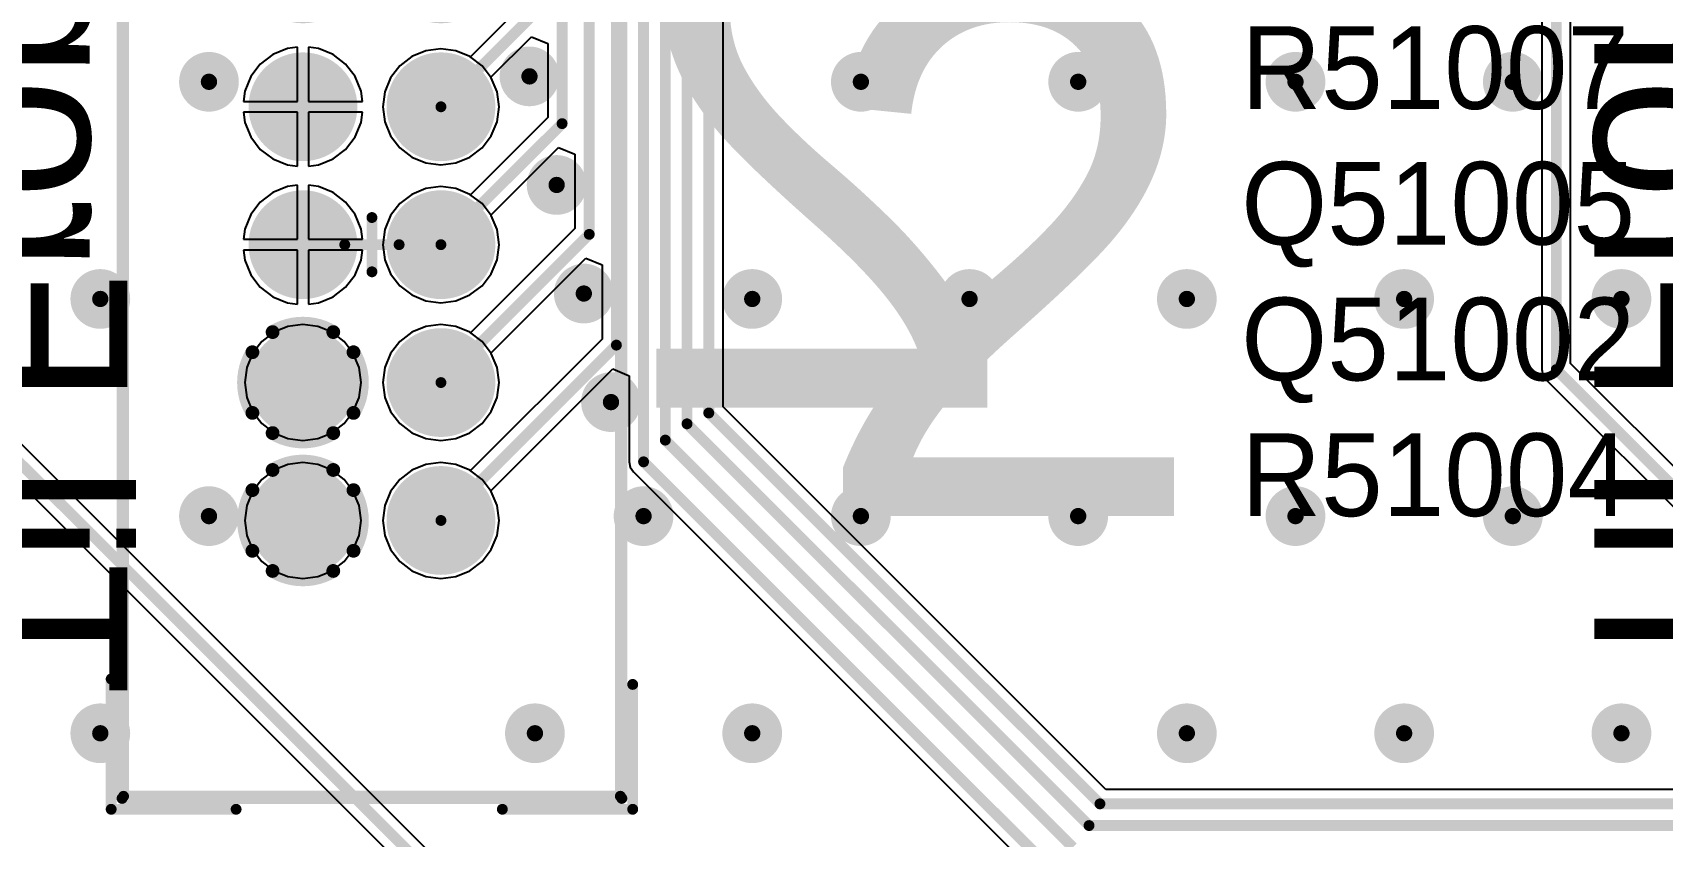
# Model space of a CAD drawing. Header units: millimetres. Extents: x 372 to 687, y 380 to 482.
# Drawn here: x 564.75 to 594.75, y 402.1 to 416.91 of the extents above; entities that cross this region are included whole.
import ezdxf

# ---------------------------------------------------------------- set-up
doc = ezdxf.new("R2010")
doc.units = ezdxf.units.MM
for name, color, linetype in [('BottomLayer', 5, 'Continuous'), ('BottomOverlay', 54, 'Continuous'), ('BottomSolder', 6, 'Continuous'), ('InternalPlane1', 76, 'Continuous'), ('InternalPlane2', 16, 'Continuous'), ('Mechanical13', 56, 'Continuous'), ('Mechanical15', 56, 'Continuous'), ('MultiLayer', 9, 'Continuous'), ('PadHoleLayer', 156, 'Continuous'), ('TopLayer', 1, 'Continuous'), ('TopOverlay', 2, 'Continuous'), ('TopSolder', 216, 'Continuous'), ('ViaHoleLayer', 16, 'Continuous')]:
    doc.layers.add(name, color=color, linetype=linetype)

# ---------------------------------------------------------------- blocks, each defined once
blk = doc.blocks.new('HDRV10W64P254_2X5_2030X900X900B_B_429')
at = {"layer": 'BottomLayer', "const_width": 0.9}
for points in [[(-1.72, 5.08, 1), (-0.82, 5.08, 1)], [(0.82, 5.08, 1), (1.72, 5.08, 1)], [(-1.72, 2.54, 1), (-0.82, 2.54, 1)], [(0.82, 2.54, 1), (1.72, 2.54, 1)], [(-1.72, 0, 1), (-0.82, 0, 1)], [(0.82, 0, 1), (1.72, 0, 1)], [(-1.72, -2.54, 1), (-0.82, -2.54, 1)], [(0.82, -2.54, 1), (1.72, -2.54, 1)], [(-1.72, -5.08, 1), (-0.82, -5.08, 1)], [(0.82, -5.08, 1), (1.72, -5.08, 1)]]:
    blk.add_lwpolyline(points, format="xyb", close=True, dxfattribs=at)
at = {"layer": 'BottomOverlay', "const_width": 0.2}
for points in [[(-4.8, 10.4), (-4.8, 8.1)], [(-2.4, 10.4), (-4.8, 10.4)], [(4.8, 10.4), (2.5, 10.4)], [(4.8, 10.4), (4.8, 8)], [(-4.8, -8), (-4.8, -10.4)], [(4.8, -8.1), (4.8, -10.4)], [(-2.5, -10.4), (-4.8, -10.4)], [(4.8, -10.4), (2.4, -10.4)]]:
    blk.add_lwpolyline(points, dxfattribs=at)
at = {"layer": 'BottomOverlay'}
for points, const_width in [([(-4.85, 10.4, 1), (-4.75, 10.4, 1)], 0.1), ([(-4.85, 10.4, 1), (-4.75, 10.4, 1)], 0.1), ([(-2.45, 10.4, 1), (-2.35, 10.4, 1)], 0.1), ([(2.45, 10.4, 1), (2.55, 10.4, 1)], 0.1), ([(4.75, 10.4, 1), (4.85, 10.4, 1)], 0.1), ([(4.75, 10.4, 1), (4.85, 10.4, 1)], 0.1), ([(-4.85, 8.1, 1), (-4.75, 8.1, 1)], 0.1), ([(4.75, 8, 1), (4.85, 8, 1)], 0.1), ([(-4.85, -8, 1), (-4.75, -8, 1)], 0.1), ([(4.75, -8.1, 1), (4.85, -8.1, 1)], 0.1), ([(-5.3, -10, 1), (-5.7, -10, 1)], 0.5), ([(-5.825, -10, 1), (-5.575, -10, 1)], 0.25), ([(-5.425, -10, 1), (-5.175, -10, 1)], 0.25), ([(-4.85, -10.4, 1), (-4.75, -10.4, 1)], 0.1), ([(-4.85, -10.4, 1), (-4.75, -10.4, 1)], 0.1), ([(-2.55, -10.4, 1), (-2.45, -10.4, 1)], 0.1), ([(2.35, -10.4, 1), (2.45, -10.4, 1)], 0.1), ([(4.75, -10.4, 1), (4.85, -10.4, 1)], 0.1), ([(4.75, -10.4, 1), (4.85, -10.4, 1)], 0.1)]:
    blk.add_lwpolyline(points, format="xyb", close=True, dxfattribs=dict(at, const_width=const_width))
at = {"layer": 'BottomSolder', "const_width": 1.002}
for points in [[(-1.771, 5.08, 1), (-0.769, 5.08, 1)], [(0.769, 5.08, 1), (1.771, 5.08, 1)], [(-1.771, 2.54, 1), (-0.769, 2.54, 1)], [(0.769, 2.54, 1), (1.771, 2.54, 1)], [(-1.771, 0, 1), (-0.769, 0, 1)], [(0.769, 0, 1), (1.771, 0, 1)], [(-1.771, -2.54, 1), (-0.769, -2.54, 1)], [(0.769, -2.54, 1), (1.771, -2.54, 1)], [(-1.771, -5.08, 1), (-0.769, -5.08, 1)], [(0.769, -5.08, 1), (1.771, -5.08, 1)]]:
    blk.add_lwpolyline(points, format="xyb", close=True, dxfattribs=at)
at = {"layer": 'InternalPlane1', "const_width": 0.85}
for points in [[(-1.695, 5.08, 1), (-0.845, 5.08, 1)], [(0.845, 5.08, 1), (1.695, 5.08, 1)], [(-1.695, 2.54, 1), (-0.845, 2.54, 1)], [(0.845, 2.54, 1), (1.695, 2.54, 1)], [(-1.695, 0, 1), (-0.845, 0, 1)], [(0.845, 0, 1), (1.695, 0, 1)], [(-1.695, -2.54, 1), (-0.845, -2.54, 1)], [(0.845, -2.54, 1), (1.695, -2.54, 1)], [(-1.695, -5.08, 1), (-0.845, -5.08, 1)], [(0.845, -5.08, 1), (1.695, -5.08, 1)]]:
    blk.add_lwpolyline(points, format="xyb", close=True, dxfattribs=at)
at = {"layer": 'InternalPlane2', "const_width": 0.254}
for points in [[(0.711, 6.01, -0.277325), (1.829, 6.01)], [(0.34, 4.521, -0.277325), (0.34, 5.639)], [(2.2, 5.639, -0.277325), (2.2, 4.521)], [(1.829, 4.15, -0.277325), (0.711, 4.15)], [(0.711, 3.47, -0.277325), (1.829, 3.47)], [(0.34, 1.981, -0.277325), (0.34, 3.099)], [(2.2, 3.099, -0.277325), (2.2, 1.981)], [(1.829, 1.61, -0.277325), (0.711, 1.61)]]:
    blk.add_lwpolyline(points, format="xyb", dxfattribs=at)
at = {"layer": 'InternalPlane2'}
for points, const_width in [([(0.648, 6.01, 1), (0.775, 6.01, 1)], 0.127), ([(1.765, 6.01, 1), (1.892, 6.01, 1)], 0.127), ([(-1.695, 5.08, 1), (-0.845, 5.08, 1)], 0.85), ([(0.276, 5.639, 1), (0.403, 5.639, 1)], 0.127), ([(2.137, 5.639, 1), (2.264, 5.639, 1)], 0.127), ([(0.276, 4.521, 1), (0.403, 4.521, 1)], 0.127), ([(2.137, 4.521, 1), (2.264, 4.521, 1)], 0.127), ([(0.648, 4.15, 1), (0.775, 4.15, 1)], 0.127), ([(1.765, 4.15, 1), (1.892, 4.15, 1)], 0.127), ([(-1.695, 2.54, 1), (-0.845, 2.54, 1)], 0.85), ([(0.648, 3.47, 1), (0.775, 3.47, 1)], 0.127), ([(1.765, 3.47, 1), (1.892, 3.47, 1)], 0.127), ([(0.276, 3.099, 1), (0.403, 3.099, 1)], 0.127), ([(2.137, 3.099, 1), (2.264, 3.099, 1)], 0.127), ([(0.276, 1.981, 1), (0.403, 1.981, 1)], 0.127), ([(2.137, 1.981, 1), (2.264, 1.981, 1)], 0.127), ([(0.648, 1.61, 1), (0.775, 1.61, 1)], 0.127), ([(1.765, 1.61, 1), (1.892, 1.61, 1)], 0.127), ([(-1.695, 0, 1), (-0.845, 0, 1)], 0.85), ([(0.845, 0, 1), (1.695, 0, 1)], 0.85), ([(-1.695, -2.54, 1), (-0.845, -2.54, 1)], 0.85), ([(0.845, -2.54, 1), (1.695, -2.54, 1)], 0.85), ([(-1.695, -5.08, 1), (-0.845, -5.08, 1)], 0.85), ([(0.845, -5.08, 1), (1.695, -5.08, 1)], 0.85)]:
    blk.add_lwpolyline(points, format="xyb", close=True, dxfattribs=dict(at, const_width=const_width))
at = {"layer": 'Mechanical13', "const_width": 0.2}
for points in [[(4.572, 10.16), (-4.572, 10.16)], [(-4.572, 10.16), (-4.572, -10.16)], [(4.572, 10.16), (4.572, -10.16)], [(4.572, -10.16), (-4.572, -10.16)]]:
    blk.add_lwpolyline(points, dxfattribs=at)
at = {"layer": 'Mechanical13', "const_width": 0.1}
for points in [[(-4.622, 10.16, 1), (-4.522, 10.16, 1)], [(-4.622, 10.16, 1), (-4.522, 10.16, 1)], [(4.522, 10.16, 1), (4.622, 10.16, 1)], [(4.522, 10.16, 1), (4.622, 10.16, 1)], [(-4.622, -10.16, 1), (-4.522, -10.16, 1)], [(-4.622, -10.16, 1), (-4.522, -10.16, 1)], [(4.522, -10.16, 1), (4.622, -10.16, 1)], [(4.522, -10.16, 1), (4.622, -10.16, 1)]]:
    blk.add_lwpolyline(points, format="xyb", close=True, dxfattribs=at)
at = {"layer": 'Mechanical15', "const_width": 0.2}
for points in [[(4.6, 10.2), (-4.6, 10.2)], [(-4.6, 10.2), (-4.6, -10.2)], [(4.6, 10.2), (4.6, -10.2)], [(0, 0.5), (0, -0.5)], [(0.5, 0), (-0.5, 0)], [(4.6, -10.2), (-4.6, -10.2)]]:
    blk.add_lwpolyline(points, dxfattribs=at)
at = {"layer": 'Mechanical15', "const_width": 0.1}
for points in [[(-4.65, 10.2, 1), (-4.55, 10.2, 1)], [(-4.65, 10.2, 1), (-4.55, 10.2, 1)], [(4.55, 10.2, 1), (4.65, 10.2, 1)], [(4.55, 10.2, 1), (4.65, 10.2, 1)], [(-0.05, 0.5, 1), (0.05, 0.5, 1)], [(-0.55, 0, 1), (-0.45, 0, 1)], [(0.45, 0, 1), (0.55, 0, 1)], [(-0.05, -0.5, 1), (0.05, -0.5, 1)], [(-4.65, -10.2, 1), (-4.55, -10.2, 1)], [(-4.65, -10.2, 1), (-4.55, -10.2, 1)], [(4.55, -10.2, 1), (4.65, -10.2, 1)], [(4.55, -10.2, 1), (4.65, -10.2, 1)]]:
    blk.add_lwpolyline(points, format="xyb", close=True, dxfattribs=at)
at = {"layer": 'MultiLayer', "const_width": 0.9}
for points in [[(-1.72, 5.08, 1), (-0.82, 5.08, 1)], [(0.82, 5.08, 1), (1.72, 5.08, 1)], [(-1.72, 2.54, 1), (-0.82, 2.54, 1)], [(0.82, 2.54, 1), (1.72, 2.54, 1)], [(-1.72, 0, 1), (-0.82, 0, 1)], [(0.82, 0, 1), (1.72, 0, 1)], [(-1.72, -2.54, 1), (-0.82, -2.54, 1)], [(0.82, -2.54, 1), (1.72, -2.54, 1)], [(-1.72, -5.08, 1), (-0.82, -5.08, 1)], [(0.82, -5.08, 1), (1.72, -5.08, 1)]]:
    blk.add_lwpolyline(points, format="xyb", close=True, dxfattribs=at)
at = {"layer": 'PadHoleLayer', "const_width": 0.45}
for points in [[(-1.495, 5.08, 1), (-1.045, 5.08, 1)], [(1.045, 5.08, 1), (1.495, 5.08, 1)], [(-1.495, 2.54, 1), (-1.045, 2.54, 1)], [(1.045, 2.54, 1), (1.495, 2.54, 1)], [(-1.495, 0, 1), (-1.045, 0, 1)], [(1.045, 0, 1), (1.495, 0, 1)], [(-1.495, -2.54, 1), (-1.045, -2.54, 1)], [(1.045, -2.54, 1), (1.495, -2.54, 1)], [(-1.495, -5.08, 1), (-1.045, -5.08, 1)], [(1.045, -5.08, 1), (1.495, -5.08, 1)]]:
    blk.add_lwpolyline(points, format="xyb", close=True, dxfattribs=at)
at = {"layer": 'TopLayer', "const_width": 0.9}
for points in [[(-1.72, 5.08, 1), (-0.82, 5.08, 1)], [(0.82, 5.08, 1), (1.72, 5.08, 1)], [(-1.72, 2.54, 1), (-0.82, 2.54, 1)], [(0.82, 2.54, 1), (1.72, 2.54, 1)], [(-1.72, 0, 1), (-0.82, 0, 1)], [(0.82, 0, 1), (1.72, 0, 1)], [(-1.72, -2.54, 1), (-0.82, -2.54, 1)], [(0.82, -2.54, 1), (1.72, -2.54, 1)], [(-1.72, -5.08, 1), (-0.82, -5.08, 1)], [(0.82, -5.08, 1), (1.72, -5.08, 1)]]:
    blk.add_lwpolyline(points, format="xyb", close=True, dxfattribs=at)
at = {"layer": 'TopSolder', "const_width": 1.002}
for points in [[(-1.771, 5.08, 1), (-0.769, 5.08, 1)], [(0.769, 5.08, 1), (1.771, 5.08, 1)], [(-1.771, 2.54, 1), (-0.769, 2.54, 1)], [(0.769, 2.54, 1), (1.771, 2.54, 1)], [(-1.771, 0, 1), (-0.769, 0, 1)], [(0.769, 0, 1), (1.771, 0, 1)], [(-1.771, -2.54, 1), (-0.769, -2.54, 1)], [(0.769, -2.54, 1), (1.771, -2.54, 1)], [(-1.771, -5.08, 1), (-0.769, -5.08, 1)], [(0.769, -5.08, 1), (1.771, -5.08, 1)]]:
    blk.add_lwpolyline(points, format="xyb", close=True, dxfattribs=at)

msp = doc.modelspace()

# ---------------------------------------------------------------- linework, layer by layer
at = {"layer": 'BottomLayer'}
for p, q in [((569.175, 416.501), (568.945, 416.325)), ((569.443, 416.612), (569.175, 416.501)), ((569.63, 416.636), (569.443, 416.612)), ((569.63, 415.64), (569.63, 416.636)), ((570.017, 416.612), (569.83, 416.636)), ((569.83, 416.636), (569.83, 415.64)), ((570.285, 416.501), (570.017, 416.612)), ((570.515, 416.325), (570.285, 416.501)), ((571.735, 416.466), (571.514, 416.296)), ((571.993, 416.573), (571.735, 416.466)), ((572.27, 416.609), (571.993, 416.573)), ((572.547, 416.573), (572.27, 416.609)), ((572.805, 416.466), (572.547, 416.573)), ((573.026, 416.296), (572.805, 416.466)), ((568.945, 416.325), (568.769, 416.095)), ((570.691, 416.095), (570.515, 416.325)), ((571.514, 416.296), (571.344, 416.075)), ((573.196, 416.075), (573.026, 416.296)), ((568.658, 415.827), (568.634, 415.64)), ((568.769, 416.095), (568.658, 415.827)), ((570.802, 415.827), (570.691, 416.095)), ((570.826, 415.64), (570.802, 415.827)), ((571.237, 415.817), (571.201, 415.54)), ((571.344, 416.075), (571.237, 415.817)), ((573.303, 415.817), (573.196, 416.075)), ((573.339, 415.54), (573.303, 415.817)), ((568.634, 415.64), (569.63, 415.64)), ((569.83, 415.64), (570.826, 415.64)), ((571.201, 415.54), (571.237, 415.263)), ((573.303, 415.263), (573.339, 415.54)), ((569.63, 415.44), (568.634, 415.44)), ((568.634, 415.44), (568.658, 415.253)), ((568.658, 415.253), (568.769, 414.985)), ((569.63, 414.444), (569.63, 415.44)), ((570.826, 415.44), (569.83, 415.44)), ((569.83, 415.44), (569.83, 414.444)), ((570.691, 414.985), (570.802, 415.253)), ((570.802, 415.253), (570.826, 415.44)), ((571.237, 415.263), (571.344, 415.005)), ((573.196, 415.005), (573.303, 415.263)), ((568.769, 414.985), (568.945, 414.755)), ((570.515, 414.755), (570.691, 414.985)), ((571.344, 415.005), (571.514, 414.784)), ((573.026, 414.784), (573.196, 415.005)), ((568.945, 414.755), (569.175, 414.579)), ((570.285, 414.579), (570.515, 414.755)), ((571.514, 414.784), (571.735, 414.614)), ((571.735, 414.614), (571.993, 414.507)), ((572.547, 414.507), (572.805, 414.614)), ((572.805, 414.614), (573.026, 414.784)), ((569.175, 414.579), (569.443, 414.468)), ((569.443, 414.468), (569.63, 414.444)), ((569.83, 414.444), (570.017, 414.468)), ((570.017, 414.468), (570.285, 414.579)), ((571.993, 414.507), (572.27, 414.471)), ((572.27, 414.471), (572.547, 414.507)), ((569.443, 414.072), (569.175, 413.961)), ((569.63, 414.096), (569.443, 414.072)), ((569.63, 413.1), (569.63, 414.096)), ((570.017, 414.072), (569.83, 414.096)), ((569.83, 414.096), (569.83, 413.1)), ((570.285, 413.961), (570.017, 414.072)), ((571.993, 414.033), (571.735, 413.926)), ((572.27, 414.069), (571.993, 414.033)), ((572.547, 414.033), (572.27, 414.069)), ((572.805, 413.926), (572.547, 414.033)), ((568.945, 413.785), (568.769, 413.555)), ((569.175, 413.961), (568.945, 413.785)), ((570.515, 413.785), (570.285, 413.961)), ((570.691, 413.555), (570.515, 413.785)), ((571.514, 413.756), (571.344, 413.535)), ((571.735, 413.926), (571.514, 413.756)), ((573.026, 413.756), (572.805, 413.926)), ((573.196, 413.535), (573.026, 413.756)), ((568.769, 413.555), (568.658, 413.287)), ((570.802, 413.287), (570.691, 413.555)), ((571.344, 413.535), (571.237, 413.277)), ((573.303, 413.277), (573.196, 413.535)), ((568.658, 413.287), (568.634, 413.1)), ((568.634, 413.1), (569.63, 413.1)), ((569.83, 413.1), (570.826, 413.1)), ((570.826, 413.1), (570.802, 413.287)), ((571.237, 413.277), (571.201, 413)), ((573.339, 413), (573.303, 413.277)), ((569.63, 412.9), (568.634, 412.9)), ((568.634, 412.9), (568.658, 412.713)), ((569.63, 411.904), (569.63, 412.9)), ((570.826, 412.9), (569.83, 412.9)), ((569.83, 412.9), (569.83, 411.904)), ((570.802, 412.713), (570.826, 412.9)), ((571.201, 413), (571.237, 412.723)), ((573.303, 412.723), (573.339, 413)), ((568.658, 412.713), (568.769, 412.445)), ((570.691, 412.445), (570.802, 412.713)), ((571.237, 412.723), (571.344, 412.465)), ((573.196, 412.465), (573.303, 412.723)), ((568.769, 412.445), (568.945, 412.215)), ((568.945, 412.215), (569.175, 412.039)), ((570.285, 412.039), (570.515, 412.215)), ((570.515, 412.215), (570.691, 412.445)), ((571.344, 412.465), (571.514, 412.244)), ((571.514, 412.244), (571.735, 412.074)), ((572.805, 412.074), (573.026, 412.244)), ((573.026, 412.244), (573.196, 412.465)), ((569.175, 412.039), (569.443, 411.928)), ((569.443, 411.928), (569.63, 411.904)), ((569.83, 411.904), (570.017, 411.928)), ((570.017, 411.928), (570.285, 412.039)), ((571.735, 412.074), (571.993, 411.967)), ((571.993, 411.967), (572.27, 411.931)), ((572.27, 411.931), (572.547, 411.967)), ((572.547, 411.967), (572.805, 412.074)), ((569.195, 411.386), (568.974, 411.216)), ((569.453, 411.493), (569.195, 411.386)), ((569.73, 411.529), (569.453, 411.493)), ((570.007, 411.493), (569.73, 411.529)), ((570.265, 411.386), (570.007, 411.493)), ((570.486, 411.216), (570.265, 411.386)), ((571.735, 411.386), (571.514, 411.216)), ((571.993, 411.493), (571.735, 411.386)), ((572.27, 411.529), (571.993, 411.493)), ((572.547, 411.493), (572.27, 411.529)), ((572.805, 411.386), (572.547, 411.493)), ((573.026, 411.216), (572.805, 411.386)), ((568.974, 411.216), (568.804, 410.995)), ((570.656, 410.995), (570.486, 411.216)), ((571.514, 411.216), (571.344, 410.995)), ((573.196, 410.995), (573.026, 411.216)), ((568.697, 410.737), (568.661, 410.46)), ((568.804, 410.995), (568.697, 410.737)), ((570.763, 410.737), (570.656, 410.995)), ((570.799, 410.46), (570.763, 410.737)), ((571.237, 410.737), (571.201, 410.46)), ((571.344, 410.995), (571.237, 410.737)), ((573.303, 410.737), (573.196, 410.995)), ((573.339, 410.46), (573.303, 410.737)), ((568.661, 410.46), (568.697, 410.183)), ((570.763, 410.183), (570.799, 410.46)), ((571.201, 410.46), (571.237, 410.183)), ((573.303, 410.183), (573.339, 410.46)), ((568.697, 410.183), (568.804, 409.925)), ((570.656, 409.925), (570.763, 410.183)), ((571.237, 410.183), (571.344, 409.925)), ((573.196, 409.925), (573.303, 410.183)), ((568.804, 409.925), (568.974, 409.704)), ((570.486, 409.704), (570.656, 409.925)), ((571.344, 409.925), (571.514, 409.704)), ((573.026, 409.704), (573.196, 409.925)), ((568.974, 409.704), (569.195, 409.534)), ((569.195, 409.534), (569.453, 409.427)), ((570.007, 409.427), (570.265, 409.534)), ((570.265, 409.534), (570.486, 409.704)), ((571.514, 409.704), (571.735, 409.534)), ((571.735, 409.534), (571.993, 409.427)), ((572.547, 409.427), (572.805, 409.534)), ((572.805, 409.534), (573.026, 409.704)), ((569.453, 409.427), (569.73, 409.391)), ((569.73, 409.391), (570.007, 409.427)), ((571.993, 409.427), (572.27, 409.391)), ((572.27, 409.391), (572.547, 409.427)), ((569.453, 408.953), (569.195, 408.846)), ((569.73, 408.989), (569.453, 408.953)), ((570.007, 408.953), (569.73, 408.989)), ((570.265, 408.846), (570.007, 408.953)), ((571.993, 408.953), (571.735, 408.846)), ((572.27, 408.989), (571.993, 408.953)), ((572.547, 408.953), (572.27, 408.989)), ((572.805, 408.846), (572.547, 408.953)), ((568.974, 408.676), (568.804, 408.455)), ((569.195, 408.846), (568.974, 408.676)), ((570.486, 408.676), (570.265, 408.846)), ((570.656, 408.455), (570.486, 408.676)), ((571.514, 408.676), (571.344, 408.455)), ((571.735, 408.846), (571.514, 408.676)), ((573.026, 408.676), (572.805, 408.846)), ((573.196, 408.455), (573.026, 408.676)), ((568.804, 408.455), (568.697, 408.197)), ((570.763, 408.197), (570.656, 408.455)), ((571.344, 408.455), (571.237, 408.197)), ((573.303, 408.197), (573.196, 408.455)), ((568.697, 408.197), (568.661, 407.92)), ((570.799, 407.92), (570.763, 408.197)), ((571.237, 408.197), (571.201, 407.92)), ((573.339, 407.92), (573.303, 408.197)), ((568.661, 407.92), (568.697, 407.643)), ((570.763, 407.643), (570.799, 407.92)), ((571.201, 407.92), (571.237, 407.643)), ((573.303, 407.643), (573.339, 407.92)), ((568.697, 407.643), (568.804, 407.385)), ((570.656, 407.385), (570.763, 407.643)), ((571.237, 407.643), (571.344, 407.385)), ((573.196, 407.385), (573.303, 407.643)), ((568.804, 407.385), (568.974, 407.164)), ((568.974, 407.164), (569.195, 406.994)), ((570.265, 406.994), (570.486, 407.164)), ((570.486, 407.164), (570.656, 407.385)), ((571.344, 407.385), (571.514, 407.164)), ((571.514, 407.164), (571.735, 406.994)), ((572.805, 406.994), (573.026, 407.164)), ((573.026, 407.164), (573.196, 407.385)), ((569.195, 406.994), (569.453, 406.887)), ((569.453, 406.887), (569.73, 406.851)), ((569.73, 406.851), (570.007, 406.887)), ((570.007, 406.887), (570.265, 406.994)), ((571.735, 406.994), (571.993, 406.887)), ((571.993, 406.887), (572.27, 406.851)), ((572.27, 406.851), (572.547, 406.887)), ((572.547, 406.887), (572.805, 406.994))]:
    msp.add_line(p, q, dxfattribs=at)
at = {"layer": 'BottomLayer', "const_width": 0.3}
for points in [[(573.75, 416.1, 1), (574.05, 416.1, 1)], [(567.85, 416, 1), (568.15, 416, 1)], [(579.85, 416, 1), (580.15, 416, 1)], [(583.85, 416, 1), (584.15, 416, 1)], [(587.85, 416, 1), (588.15, 416, 1)], [(591.85, 416, 1), (592.15, 416, 1)], [(574.25, 414.1, 1), (574.55, 414.1, 1)], [(565.85, 412, 1), (566.15, 412, 1)], [(574.75, 412.1, 1), (575.05, 412.1, 1)], [(577.85, 412, 1), (578.15, 412, 1)], [(581.85, 412, 1), (582.15, 412, 1)], [(585.85, 412, 1), (586.15, 412, 1)], [(589.85, 412, 1), (590.15, 412, 1)], [(593.85, 412, 1), (594.15, 412, 1)], [(575.25, 410.1, 1), (575.55, 410.1, 1)], [(567.85, 408, 1), (568.15, 408, 1)], [(575.85, 408, 1), (576.15, 408, 1)], [(579.85, 408, 1), (580.15, 408, 1)], [(583.85, 408, 1), (584.15, 408, 1)], [(587.85, 408, 1), (588.15, 408, 1)], [(591.85, 408, 1), (592.15, 408, 1)], [(565.85, 404, 1), (566.15, 404, 1)], [(573.85, 404, 1), (574.15, 404, 1)], [(577.85, 404, 1), (578.15, 404, 1)], [(585.85, 404, 1), (586.15, 404, 1)], [(589.85, 404, 1), (590.15, 404, 1)], [(593.85, 404, 1), (594.15, 404, 1)]]:
    msp.add_lwpolyline(points, format="xyb", close=True, dxfattribs=at)
at = {"layer": 'InternalPlane1', "const_width": 0.55}
for points in [[(567.725, 416, 1), (568.275, 416, 1)], [(573.625, 416.1, 1), (574.175, 416.1, 1)], [(579.725, 416, 1), (580.275, 416, 1)], [(583.725, 416, 1), (584.275, 416, 1)], [(587.725, 416, 1), (588.275, 416, 1)], [(591.725, 416, 1), (592.275, 416, 1)], [(574.125, 414.1, 1), (574.675, 414.1, 1)], [(565.725, 412, 1), (566.275, 412, 1)], [(574.625, 412.1, 1), (575.175, 412.1, 1)], [(577.725, 412, 1), (578.275, 412, 1)], [(581.725, 412, 1), (582.275, 412, 1)], [(585.725, 412, 1), (586.275, 412, 1)], [(589.725, 412, 1), (590.275, 412, 1)], [(593.725, 412, 1), (594.275, 412, 1)], [(575.125, 410.1, 1), (575.675, 410.1, 1)], [(567.725, 408, 1), (568.275, 408, 1)], [(575.725, 408, 1), (576.275, 408, 1)], [(579.725, 408, 1), (580.275, 408, 1)], [(583.725, 408, 1), (584.275, 408, 1)], [(587.725, 408, 1), (588.275, 408, 1)], [(591.725, 408, 1), (592.275, 408, 1)], [(565.725, 404, 1), (566.275, 404, 1)], [(573.725, 404, 1), (574.275, 404, 1)], [(577.725, 404, 1), (578.275, 404, 1)], [(585.725, 404, 1), (586.275, 404, 1)], [(589.725, 404, 1), (590.275, 404, 1)], [(593.725, 404, 1), (594.275, 404, 1)]]:
    msp.add_lwpolyline(points, format="xyb", close=True, dxfattribs=at)
at = {"layer": 'InternalPlane2', "const_width": 0.55}
for points in [[(567.725, 416, 1), (568.275, 416, 1)], [(573.625, 416.1, 1), (574.175, 416.1, 1)], [(579.725, 416, 1), (580.275, 416, 1)], [(583.725, 416, 1), (584.275, 416, 1)], [(587.725, 416, 1), (588.275, 416, 1)], [(591.725, 416, 1), (592.275, 416, 1)], [(574.125, 414.1, 1), (574.675, 414.1, 1)], [(565.725, 412, 1), (566.275, 412, 1)], [(574.625, 412.1, 1), (575.175, 412.1, 1)], [(577.725, 412, 1), (578.275, 412, 1)], [(581.725, 412, 1), (582.275, 412, 1)], [(585.725, 412, 1), (586.275, 412, 1)], [(589.725, 412, 1), (590.275, 412, 1)], [(593.725, 412, 1), (594.275, 412, 1)], [(575.125, 410.1, 1), (575.675, 410.1, 1)], [(567.725, 408, 1), (568.275, 408, 1)], [(575.725, 408, 1), (576.275, 408, 1)], [(579.725, 408, 1), (580.275, 408, 1)], [(583.725, 408, 1), (584.275, 408, 1)], [(587.725, 408, 1), (588.275, 408, 1)], [(591.725, 408, 1), (592.275, 408, 1)], [(565.725, 404, 1), (566.275, 404, 1)], [(573.725, 404, 1), (574.275, 404, 1)], [(577.725, 404, 1), (578.275, 404, 1)], [(585.725, 404, 1), (586.275, 404, 1)], [(589.725, 404, 1), (590.275, 404, 1)], [(593.725, 404, 1), (594.275, 404, 1)]]:
    msp.add_lwpolyline(points, format="xyb", close=True, dxfattribs=at)
at = {"layer": 'MultiLayer', "const_width": 0.3}
for points in [[(573.75, 416.1, 1), (574.05, 416.1, 1)], [(567.85, 416, 1), (568.15, 416, 1)], [(579.85, 416, 1), (580.15, 416, 1)], [(583.85, 416, 1), (584.15, 416, 1)], [(587.85, 416, 1), (588.15, 416, 1)], [(591.85, 416, 1), (592.15, 416, 1)], [(574.25, 414.1, 1), (574.55, 414.1, 1)], [(565.85, 412, 1), (566.15, 412, 1)], [(574.75, 412.1, 1), (575.05, 412.1, 1)], [(577.85, 412, 1), (578.15, 412, 1)], [(581.85, 412, 1), (582.15, 412, 1)], [(585.85, 412, 1), (586.15, 412, 1)], [(589.85, 412, 1), (590.15, 412, 1)], [(593.85, 412, 1), (594.15, 412, 1)], [(575.25, 410.1, 1), (575.55, 410.1, 1)], [(567.85, 408, 1), (568.15, 408, 1)], [(575.85, 408, 1), (576.15, 408, 1)], [(579.85, 408, 1), (580.15, 408, 1)], [(583.85, 408, 1), (584.15, 408, 1)], [(587.85, 408, 1), (588.15, 408, 1)], [(591.85, 408, 1), (592.15, 408, 1)], [(565.85, 404, 1), (566.15, 404, 1)], [(573.85, 404, 1), (574.15, 404, 1)], [(577.85, 404, 1), (578.15, 404, 1)], [(585.85, 404, 1), (586.15, 404, 1)], [(589.85, 404, 1), (590.15, 404, 1)], [(593.85, 404, 1), (594.15, 404, 1)]]:
    msp.add_lwpolyline(points, format="xyb", close=True, dxfattribs=at)
at = {"layer": 'TopLayer'}
for p, q in [((593.065, 410.81), (593.065, 430.9)), ((592.535, 424.035), (592.535, 410.7)), ((577.465, 410.01), (577.465, 421.556)), ((573.735, 417.38), (572.814, 416.459)), ((573.189, 416.084), (573.935, 416.83)), ((573.935, 416.83), (574.235, 416.706)), ((574.235, 416.706), (574.235, 415.34)), ((569.175, 416.501), (568.945, 416.325)), ((569.443, 416.612), (569.175, 416.501)), ((569.63, 416.636), (569.443, 416.612)), ((569.63, 415.64), (569.63, 416.636)), ((570.017, 416.612), (569.83, 416.636)), ((569.83, 416.636), (569.83, 415.64)), ((570.285, 416.501), (570.017, 416.612)), ((570.515, 416.325), (570.285, 416.501)), ((571.735, 416.466), (571.514, 416.296)), ((571.993, 416.573), (571.735, 416.466)), ((572.27, 416.609), (571.993, 416.573)), ((572.547, 416.573), (572.27, 416.609)), ((572.805, 416.466), (572.547, 416.573)), ((572.814, 416.459), (572.805, 416.466)), ((568.945, 416.325), (568.769, 416.095)), ((570.691, 416.095), (570.515, 416.325)), ((571.514, 416.296), (571.344, 416.075)), ((568.658, 415.827), (568.634, 415.64)), ((568.769, 416.095), (568.658, 415.827)), ((570.802, 415.827), (570.691, 416.095)), ((570.826, 415.64), (570.802, 415.827)), ((571.237, 415.817), (571.201, 415.54)), ((571.344, 416.075), (571.237, 415.817)), ((573.196, 416.075), (573.189, 416.084)), ((573.303, 415.817), (573.196, 416.075)), ((573.339, 415.54), (573.303, 415.817)), ((568.634, 415.64), (569.63, 415.64)), ((569.83, 415.64), (570.826, 415.64)), ((571.201, 415.54), (571.237, 415.263)), ((573.303, 415.263), (573.339, 415.54)), ((569.63, 415.44), (568.634, 415.44)), ((568.634, 415.44), (568.658, 415.253)), ((568.658, 415.253), (568.769, 414.985)), ((569.63, 414.444), (569.63, 415.44)), ((570.826, 415.44), (569.83, 415.44)), ((569.83, 415.44), (569.83, 414.444)), ((570.691, 414.985), (570.802, 415.253)), ((570.802, 415.253), (570.826, 415.44)), ((571.237, 415.263), (571.344, 415.005)), ((574.235, 415.34), (572.814, 413.919)), ((573.196, 415.005), (573.303, 415.263)), ((568.769, 414.985), (568.945, 414.755)), ((570.515, 414.755), (570.691, 414.985)), ((571.344, 415.005), (571.514, 414.784)), ((573.026, 414.784), (573.196, 415.005)), ((568.945, 414.755), (569.175, 414.579)), ((570.285, 414.579), (570.515, 414.755)), ((571.514, 414.784), (571.735, 414.614)), ((571.735, 414.614), (571.993, 414.507)), ((572.547, 414.507), (572.805, 414.614)), ((572.805, 414.614), (573.026, 414.784)), ((573.189, 413.544), (574.435, 414.79)), ((574.435, 414.79), (574.735, 414.666)), ((574.735, 414.666), (574.735, 413.3)), ((569.175, 414.579), (569.443, 414.468)), ((569.443, 414.468), (569.63, 414.444)), ((569.83, 414.444), (570.017, 414.468)), ((570.017, 414.468), (570.285, 414.579)), ((571.993, 414.507), (572.27, 414.471)), ((572.27, 414.471), (572.547, 414.507)), ((569.443, 414.072), (569.175, 413.961)), ((569.63, 414.096), (569.443, 414.072)), ((569.63, 413.1), (569.63, 414.096)), ((570.017, 414.072), (569.83, 414.096)), ((569.83, 414.096), (569.83, 413.1)), ((570.285, 413.961), (570.017, 414.072)), ((571.993, 414.033), (571.735, 413.926)), ((572.27, 414.069), (571.993, 414.033)), ((572.547, 414.033), (572.27, 414.069)), ((572.805, 413.926), (572.547, 414.033)), ((568.945, 413.785), (568.769, 413.555)), ((569.175, 413.961), (568.945, 413.785)), ((570.515, 413.785), (570.285, 413.961)), ((570.691, 413.555), (570.515, 413.785)), ((571.514, 413.756), (571.344, 413.535)), ((571.735, 413.926), (571.514, 413.756)), ((572.814, 413.919), (572.805, 413.926)), ((568.769, 413.555), (568.658, 413.287)), ((570.802, 413.287), (570.691, 413.555)), ((571.344, 413.535), (571.237, 413.277)), ((573.196, 413.535), (573.189, 413.544)), ((573.303, 413.277), (573.196, 413.535)), ((568.658, 413.287), (568.634, 413.1)), ((568.634, 413.1), (569.63, 413.1)), ((569.83, 413.1), (570.826, 413.1)), ((570.826, 413.1), (570.802, 413.287)), ((571.237, 413.277), (571.201, 413)), ((574.735, 413.3), (572.814, 411.379)), ((573.339, 413), (573.303, 413.277)), ((569.63, 412.9), (568.634, 412.9)), ((568.634, 412.9), (568.658, 412.713)), ((569.63, 411.904), (569.63, 412.9)), ((570.826, 412.9), (569.83, 412.9)), ((569.83, 412.9), (569.83, 411.904)), ((570.802, 412.713), (570.826, 412.9)), ((571.201, 413), (571.237, 412.723)), ((573.303, 412.723), (573.339, 413)), ((568.658, 412.713), (568.769, 412.445)), ((570.691, 412.445), (570.802, 412.713)), ((571.237, 412.723), (571.344, 412.465)), ((573.189, 411.004), (574.935, 412.75)), ((573.196, 412.465), (573.303, 412.723)), ((574.935, 412.75), (575.235, 412.626)), ((575.235, 412.626), (575.235, 411.26)), ((568.769, 412.445), (568.945, 412.215)), ((568.945, 412.215), (569.175, 412.039)), ((570.285, 412.039), (570.515, 412.215)), ((570.515, 412.215), (570.691, 412.445)), ((571.344, 412.465), (571.514, 412.244)), ((571.514, 412.244), (571.735, 412.074)), ((572.805, 412.074), (573.026, 412.244)), ((573.026, 412.244), (573.196, 412.465)), ((569.175, 412.039), (569.443, 411.928)), ((569.443, 411.928), (569.63, 411.904)), ((569.83, 411.904), (570.017, 411.928)), ((570.017, 411.928), (570.285, 412.039)), ((571.735, 412.074), (571.993, 411.967)), ((571.993, 411.967), (572.27, 411.931)), ((572.27, 411.931), (572.547, 411.967)), ((572.547, 411.967), (572.805, 412.074)), ((569.195, 411.386), (568.974, 411.216)), ((569.453, 411.493), (569.195, 411.386)), ((569.73, 411.529), (569.453, 411.493)), ((570.007, 411.493), (569.73, 411.529)), ((570.265, 411.386), (570.007, 411.493)), ((570.486, 411.216), (570.265, 411.386)), ((571.735, 411.386), (571.514, 411.216)), ((571.993, 411.493), (571.735, 411.386)), ((572.27, 411.529), (571.993, 411.493)), ((572.547, 411.493), (572.27, 411.529)), ((572.805, 411.386), (572.547, 411.493)), ((572.814, 411.379), (572.805, 411.386)), ((568.974, 411.216), (568.804, 410.995)), ((570.656, 410.995), (570.486, 411.216)), ((571.514, 411.216), (571.344, 410.995)), ((575.235, 411.26), (572.814, 408.839)), ((573.196, 410.995), (573.189, 411.004)), ((572.51, 401.365), (563.065, 410.81)), ((568.697, 410.737), (568.661, 410.46)), ((568.804, 410.995), (568.697, 410.737)), ((570.763, 410.737), (570.656, 410.995)), ((570.799, 410.46), (570.763, 410.737)), ((571.237, 410.737), (571.201, 410.46)), ((571.344, 410.995), (571.237, 410.737)), ((573.189, 408.464), (575.435, 410.71)), ((573.303, 410.737), (573.196, 410.995)), ((573.339, 410.46), (573.303, 410.737)), ((575.435, 410.71), (575.735, 410.586)), ((592.535, 410.7), (592.535, 410.7)), ((592.535, 410.7), (592.555, 410.599)), ((600.51, 403.365), (593.065, 410.81)), ((562.613, 410.513), (571.883, 401.242)), ((568.661, 410.46), (568.697, 410.183)), ((570.763, 410.183), (570.799, 410.46)), ((571.201, 410.46), (571.237, 410.183)), ((573.303, 410.183), (573.339, 410.46)), ((575.735, 410.586), (575.735, 409)), ((592.555, 410.599), (592.613, 410.513)), ((592.613, 410.513), (599.883, 403.242)), ((568.697, 410.183), (568.804, 409.925)), ((570.656, 409.925), (570.763, 410.183)), ((571.237, 410.183), (571.344, 409.925)), ((573.196, 409.925), (573.303, 410.183)), ((568.804, 409.925), (568.974, 409.704)), ((570.486, 409.704), (570.656, 409.925)), ((571.344, 409.925), (571.514, 409.704)), ((573.026, 409.704), (573.196, 409.925)), ((584.51, 402.965), (577.465, 410.01)), ((568.974, 409.704), (569.195, 409.534)), ((569.195, 409.534), (569.453, 409.427)), ((570.007, 409.427), (570.265, 409.534)), ((570.265, 409.534), (570.486, 409.704)), ((571.514, 409.704), (571.735, 409.534)), ((571.735, 409.534), (571.993, 409.427)), ((572.547, 409.427), (572.805, 409.534)), ((572.805, 409.534), (573.026, 409.704)), ((569.453, 409.427), (569.73, 409.391)), ((569.73, 409.391), (570.007, 409.427)), ((571.993, 409.427), (572.27, 409.391)), ((572.27, 409.391), (572.547, 409.427)), ((569.453, 408.953), (569.195, 408.846)), ((569.73, 408.989), (569.453, 408.953)), ((570.007, 408.953), (569.73, 408.989)), ((570.265, 408.846), (570.007, 408.953)), ((571.993, 408.953), (571.735, 408.846)), ((572.27, 408.989), (571.993, 408.953)), ((572.547, 408.953), (572.27, 408.989)), ((572.805, 408.846), (572.547, 408.953)), ((575.735, 409), (575.735, 409)), ((575.735, 409), (575.755, 408.899)), ((568.974, 408.676), (568.804, 408.455)), ((569.195, 408.846), (568.974, 408.676)), ((570.486, 408.676), (570.265, 408.846)), ((570.656, 408.455), (570.486, 408.676)), ((571.514, 408.676), (571.344, 408.455)), ((571.735, 408.846), (571.514, 408.676)), ((572.814, 408.839), (572.805, 408.846)), ((575.755, 408.899), (575.813, 408.813)), ((575.813, 408.813), (582.983, 401.642)), ((568.804, 408.455), (568.697, 408.197)), ((570.763, 408.197), (570.656, 408.455)), ((571.344, 408.455), (571.237, 408.197)), ((573.196, 408.455), (573.189, 408.464)), ((573.303, 408.197), (573.196, 408.455)), ((568.697, 408.197), (568.661, 407.92)), ((570.799, 407.92), (570.763, 408.197)), ((571.237, 408.197), (571.201, 407.92)), ((573.339, 407.92), (573.303, 408.197)), ((568.661, 407.92), (568.697, 407.643)), ((570.763, 407.643), (570.799, 407.92)), ((571.201, 407.92), (571.237, 407.643)), ((573.303, 407.643), (573.339, 407.92)), ((568.697, 407.643), (568.804, 407.385)), ((570.656, 407.385), (570.763, 407.643)), ((571.237, 407.643), (571.344, 407.385)), ((573.196, 407.385), (573.303, 407.643)), ((568.804, 407.385), (568.974, 407.164)), ((568.974, 407.164), (569.195, 406.994)), ((570.265, 406.994), (570.486, 407.164)), ((570.486, 407.164), (570.656, 407.385)), ((571.344, 407.385), (571.514, 407.164)), ((571.514, 407.164), (571.735, 406.994)), ((572.805, 406.994), (573.026, 407.164)), ((573.026, 407.164), (573.196, 407.385)), ((569.195, 406.994), (569.453, 406.887)), ((569.453, 406.887), (569.73, 406.851)), ((569.73, 406.851), (570.007, 406.887)), ((570.007, 406.887), (570.265, 406.994)), ((571.735, 406.994), (571.993, 406.887)), ((571.993, 406.887), (572.27, 406.851)), ((572.27, 406.851), (572.547, 406.887)), ((572.547, 406.887), (572.805, 406.994)), ((599.768, 402.965), (584.51, 402.965))]:
    msp.add_line(p, q, dxfattribs=at)
at = {"layer": 'TopLayer', "const_width": 0.2}
for points in [[(592.8, 410.7), (592.8, 430.9)], [(574.5, 415.23), (574.5, 425.245)], [(575, 413.19), (575, 425.1)], [(575.5, 411.15), (575.5, 424.245)], [(576, 409), (576, 424.1)], [(576.4, 409.4), (576.4, 423.145)], [(576.8, 409.7), (576.8, 422.9)], [(577.2, 409.9), (577.2, 421.945)], [(572.27, 415.54), (574, 417.27)], [(572.27, 413), (574.5, 415.23)], [(572.27, 410.46), (575, 413.19)], [(572.27, 407.92), (575.5, 411.15)], [(562.8, 410.7), (572.4, 401.1)], [(592.8, 410.7), (600.4, 403.1)], [(576.8, 409.7), (584.2, 402.3)], [(577.2, 409.9), (584.4, 402.7)], [(576.4, 409.4), (583.9, 401.9)], [(576, 409), (583.5, 401.5)], [(584.4, 402.7), (652.5, 402.7)], [(584.2, 402.3), (652.7, 402.3)]]:
    msp.add_lwpolyline(points, dxfattribs=at)
at = {"layer": 'TopLayer'}
for points, const_width in [([(573.75, 416.1, 1), (574.05, 416.1, 1)], 0.3), ([(567.85, 416, 1), (568.15, 416, 1)], 0.3), ([(579.85, 416, 1), (580.15, 416, 1)], 0.3), ([(583.85, 416, 1), (584.15, 416, 1)], 0.3), ([(587.85, 416, 1), (588.15, 416, 1)], 0.3), ([(591.85, 416, 1), (592.15, 416, 1)], 0.3), ([(572.22, 415.54, 1), (572.32, 415.54, 1)], 0.1), ([(574.45, 415.23, 1), (574.55, 415.23, 1)], 0.1), ([(574.45, 415.23, 1), (574.55, 415.23, 1)], 0.1), ([(574.25, 414.1, 1), (574.55, 414.1, 1)], 0.3), ([(572.22, 413, 1), (572.32, 413, 1)], 0.1), ([(574.95, 413.19, 1), (575.05, 413.19, 1)], 0.1), ([(574.95, 413.19, 1), (575.05, 413.19, 1)], 0.1), ([(565.85, 412, 1), (566.15, 412, 1)], 0.3), ([(574.75, 412.1, 1), (575.05, 412.1, 1)], 0.3), ([(577.85, 412, 1), (578.15, 412, 1)], 0.3), ([(581.85, 412, 1), (582.15, 412, 1)], 0.3), ([(585.85, 412, 1), (586.15, 412, 1)], 0.3), ([(589.85, 412, 1), (590.15, 412, 1)], 0.3), ([(593.85, 412, 1), (594.15, 412, 1)], 0.3), ([(575.45, 411.15, 1), (575.55, 411.15, 1)], 0.1), ([(575.45, 411.15, 1), (575.55, 411.15, 1)], 0.1), ([(592.75, 410.7, 1), (592.85, 410.7, 1)], 0.1), ([(592.75, 410.7, 1), (592.85, 410.7, 1)], 0.1), ([(572.22, 410.46, 1), (572.32, 410.46, 1)], 0.1), ([(575.25, 410.1, 1), (575.55, 410.1, 1)], 0.3), ([(576.75, 409.7, 1), (576.85, 409.7, 1)], 0.1), ([(576.75, 409.7, 1), (576.85, 409.7, 1)], 0.1), ([(577.15, 409.9, 1), (577.25, 409.9, 1)], 0.1), ([(577.15, 409.9, 1), (577.25, 409.9, 1)], 0.1), ([(576.35, 409.4, 1), (576.45, 409.4, 1)], 0.1), ([(576.35, 409.4, 1), (576.45, 409.4, 1)], 0.1), ([(575.95, 409, 1), (576.05, 409, 1)], 0.1), ([(575.95, 409, 1), (576.05, 409, 1)], 0.1), ([(567.85, 408, 1), (568.15, 408, 1)], 0.3), ([(575.85, 408, 1), (576.15, 408, 1)], 0.3), ([(579.85, 408, 1), (580.15, 408, 1)], 0.3), ([(583.85, 408, 1), (584.15, 408, 1)], 0.3), ([(587.85, 408, 1), (588.15, 408, 1)], 0.3), ([(591.85, 408, 1), (592.15, 408, 1)], 0.3), ([(572.22, 407.92, 1), (572.32, 407.92, 1)], 0.1), ([(565.85, 404, 1), (566.15, 404, 1)], 0.3), ([(573.85, 404, 1), (574.15, 404, 1)], 0.3), ([(577.85, 404, 1), (578.15, 404, 1)], 0.3), ([(585.85, 404, 1), (586.15, 404, 1)], 0.3), ([(589.85, 404, 1), (590.15, 404, 1)], 0.3), ([(593.85, 404, 1), (594.15, 404, 1)], 0.3), ([(584.35, 402.7, 1), (584.45, 402.7, 1)], 0.1), ([(584.35, 402.7, 1), (584.45, 402.7, 1)], 0.1), ([(584.15, 402.3, 1), (584.25, 402.3, 1)], 0.1), ([(584.15, 402.3, 1), (584.25, 402.3, 1)], 0.1)]:
    msp.add_lwpolyline(points, format="xyb", close=True, dxfattribs=dict(at, const_width=const_width))
at = {"layer": 'ViaHoleLayer', "const_width": 0.15}
for points in [[(567.925, 416, 1), (568.075, 416, 1)], [(573.825, 416.1, 1), (573.975, 416.1, 1)], [(579.925, 416, 1), (580.075, 416, 1)], [(583.925, 416, 1), (584.075, 416, 1)], [(587.925, 416, 1), (588.075, 416, 1)], [(591.925, 416, 1), (592.075, 416, 1)], [(574.325, 414.1, 1), (574.475, 414.1, 1)], [(574.825, 412.1, 1), (574.975, 412.1, 1)], [(565.925, 412, 1), (566.075, 412, 1)], [(577.925, 412, 1), (578.075, 412, 1)], [(581.925, 412, 1), (582.075, 412, 1)], [(585.925, 412, 1), (586.075, 412, 1)], [(589.925, 412, 1), (590.075, 412, 1)], [(593.925, 412, 1), (594.075, 412, 1)], [(575.325, 410.1, 1), (575.475, 410.1, 1)], [(567.925, 408, 1), (568.075, 408, 1)], [(575.925, 408, 1), (576.075, 408, 1)], [(579.925, 408, 1), (580.075, 408, 1)], [(583.925, 408, 1), (584.075, 408, 1)], [(587.925, 408, 1), (588.075, 408, 1)], [(591.925, 408, 1), (592.075, 408, 1)], [(565.925, 404, 1), (566.075, 404, 1)], [(573.925, 404, 1), (574.075, 404, 1)], [(577.925, 404, 1), (578.075, 404, 1)], [(585.925, 404, 1), (586.075, 404, 1)], [(589.925, 404, 1), (590.075, 404, 1)], [(593.925, 404, 1), (594.075, 404, 1)]]:
    msp.add_lwpolyline(points, format="xyb", close=True, dxfattribs=at)

# ---------------------------------------------------------------- block references
at = {"rotation": 180}
msp.add_blockref('HDRV10W64P254_2X5_2030X900X900B_B_429', (571, 413), dxfattribs=at)

# ---------------------------------------------------------------- texts
at = {"layer": 'BottomOverlay', "text_generation_flag": 2}
for s, height, rotation, p in [('Til Frontpanel', 3, 270, (563.5, 404.7)), ('Til Frontpanel', 3, 270, (593.5, 404.7)), ('2', 10, 360, (583, 410))]:
    msp.add_text(s, height=height, rotation=rotation, dxfattribs=at).set_placement(p)
at = {"layer": 'TopOverlay'}
msp.add_text('2', height=10, rotation=360, dxfattribs=at).set_placement((579, 408))
for s, p in [('R51007', (587, 415.5)), ('Q51005', (587, 413)), ('Q51002', (587, 410.5)), ('R51004', (587, 408))]:
    msp.add_text(s, height=1.524, dxfattribs=at).set_placement(p)

doc.saveas('drawing.dxf')
